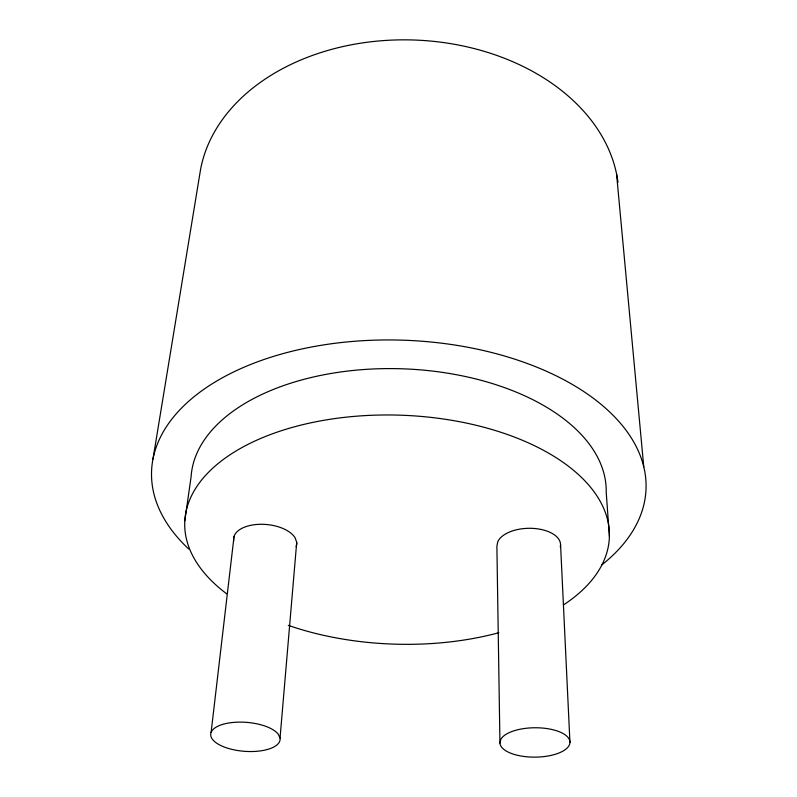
<?xml version="1.0" encoding="UTF-8"?>
<svg xmlns="http://www.w3.org/2000/svg" width="797" height="797" viewBox="0 0 797 797"><rect width="100%" height="100%" fill="white"/><g stroke="black" fill="none" stroke-linecap="round" stroke-linejoin="round"><path stroke-width="1.2" d="M280.046 738.032L278.233 734.186A34.799 14.515 4.4 0 0 221.307 724.822A34.799 14.515 4.4 0 0 232.953 749.618A34.799 14.515 4.4 0 0 280.046 738.032L296.713 542.289L295.149 537.865A31.671 16.767 5.2 0 0 258.646 524.346A31.671 16.767 5.2 0 0 233.75 540.784M211.105 732.423L234.049 536.411M184.814 520.76L191.091 476.865A207.718 117.199 2 0 1 403.431 368.842A207.718 117.199 2 0 1 606.208 492.207L609.406 536.421M152.964 459.122L200.555 169.522A210.219 153.731 2 0 1 413.005 39.98A210.219 153.731 2 0 1 618.004 182.413M499.938 743.113L500.865 739.287A35.018 14.695 -0.4 0 1 556.645 730.789A35.018 14.695 -0.4 0 1 550.657 755.486A35.018 14.695 -0.4 0 1 499.938 743.113L496.89 546.284L497.717 541.86A31.85 16.956 -1.2 0 1 534.538 528.491A31.85 16.956 -1.2 0 1 560.271 547.071M616.539 173.756L643.767 466.833M560.57 544.849L569.945 742.386M188.73 549.023A247.389 139.993 2 0 1 241.232 368.433A247.389 139.993 2 0 1 566.438 381.135A247.389 139.993 2 0 1 601.496 565.143M226.657 593.795A212.45 114.519 2 0 1 255.887 440.572A212.45 114.519 2 0 1 542.707 449.887A212.45 114.519 2 0 1 563.778 604.744M498.812 632.728A212.45 114.519 2 0 1 288.315 625.366M296.713 542.289A31.671 16.767 5.2 0 1 296.125 546.622"/></g></svg>
